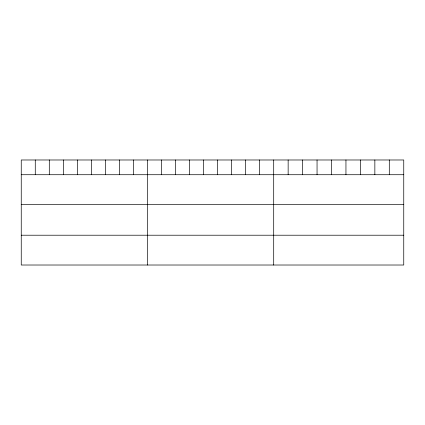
<?xml version="1.0" encoding="UTF-8"?>
<svg xmlns="http://www.w3.org/2000/svg" width="425" height="425" viewBox="0 0 425 425"><rect width="100%" height="100%" fill="white"/><g stroke="black" fill="none" stroke-linecap="round" stroke-linejoin="round"><path stroke-width="0.64" d="M403.75 174.718L403.75 265.014L21.25 265.014L21.25 159.986L403.75 159.986L403.75 174.718L21.25 174.718M21.25 204.515L403.75 204.515M21.25 235.216L403.75 235.216M389.3 159.986L389.3 174.718M374.85 159.986L374.85 174.718M360.4 159.986L360.4 174.718M345.95 159.986L345.95 174.718M331.5 159.986L331.5 174.718M317.05 159.986L317.05 174.718M302.6 159.986L302.6 174.718M288.15 159.986L288.15 174.718M273.7 159.986L273.7 265.014M259.675 159.986L259.675 174.718M245.65 159.986L245.65 174.718M231.625 159.986L231.625 174.718M217.6 159.986L217.6 174.718M203.575 159.986L203.575 174.718M189.55 159.986L189.55 174.718M175.525 159.986L175.525 174.718M161.5 159.986L161.5 174.718M147.475 159.986L147.475 265.014M133.45 159.986L133.45 174.718M119.425 159.986L119.425 174.718M105.4 159.986L105.4 174.718M91.375 159.986L91.375 174.718M77.35 159.986L77.35 174.718M63.325 159.986L63.325 174.718M49.3 159.986L49.3 174.718M35.275 159.986L35.275 174.718"/></g></svg>
